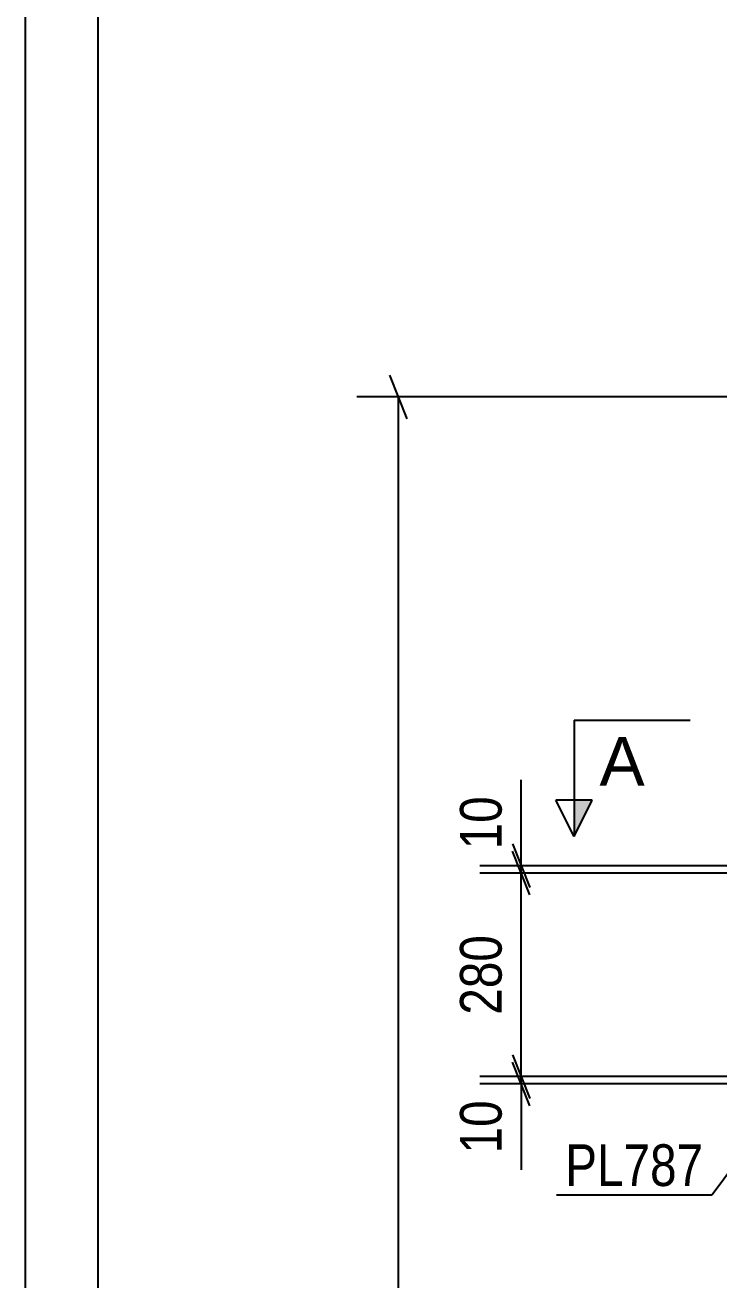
# Model space of a CAD drawing. Header units: millimetres. Extents: x 0 to 841, y 0 to 594.
# Drawn here: x 0 to 47.7, y 334.5 to 420.8 of the extents above; entities that cross this region are included whole.
import ezdxf

# ---------------------------------------------------------------- set-up
doc = ezdxf.new("R2010")
doc.units = ezdxf.units.MM
doc.styles.add('Arial', font='ARIAL.TTF', dxfattribs={"height": 0.2})
doc.styles.add('Arial Narrow', font='ARIALN.TTF', dxfattribs={"height": 0.2})

# ---------------------------------------------------------------- blocks, each defined once
blk = doc.blocks.new('Unknown-717051872-1130')
at = {"color": 5, "linetype": 'Continuous'}
for p, q in [((0, 594), (0, 0)), ((5, 589), (5, 5))]:
    blk.add_line(p, q, dxfattribs=at)
blk = doc.blocks.new('StraightDimension-717051872-4665 - 4397')
at = {"color": 7, "linetype": 'Continuous'}
for p, q in [((33.532, 349.961), (34.732, 346.961)), ((34.732, 346.461), (33.532, 349.461)), ((52.804, 348.461), (31.282, 348.461)), ((53.104, 347.961), (31.282, 347.961)), ((34.132, 347.961), (34.132, 348.461)), ((34.132, 347.961), (34.132, 342.054)), ((34.132, 347.961), (34.132, 342.054))]:
    blk.add_line(p, q, dxfattribs=at)
at = {"color": 0}
blk.add_wipeout([(33.382, 347.436), (29.182, 347.436), (29.182, 342.579), (33.382, 342.579)], dxfattribs=at)
at = {"color": 3, "style": 'Arial Narrow'}
blk.add_text('10', height=2.8633, rotation=90.00021, dxfattribs=at).set_placement((32.782, 343.179))
blk = doc.blocks.new('StraightDimension-717051872-4675 - 4397')
at = {"color": 7, "linetype": 'Continuous'}
for p, q in [((34.732, 360.961), (33.532, 363.961)), ((52.804, 362.461), (31.282, 362.461)), ((34.132, 348.461), (34.132, 362.461)), ((33.532, 349.961), (34.732, 346.961)), ((52.804, 348.461), (31.282, 348.461))]:
    blk.add_line(p, q, dxfattribs=at)
at = {"color": 0}
blk.add_wipeout([(33.382, 358.803), (29.182, 358.803), (29.182, 352.118), (33.382, 352.118)], dxfattribs=at)
at = {"color": 3, "style": 'Arial Narrow'}
blk.add_text('280', height=2.8633, rotation=90.00021, dxfattribs=at).set_placement((32.782, 352.718))
blk = doc.blocks.new('StraightDimension-717051872-4685 - 4397')
at = {"color": 7, "linetype": 'Continuous'}
for p, q in [((34.132, 362.961), (34.132, 368.867)), ((34.132, 362.961), (34.132, 368.867)), ((33.532, 364.461), (34.732, 361.461)), ((34.732, 360.961), (33.532, 363.961)), ((53.104, 362.961), (31.282, 362.961)), ((52.804, 362.461), (31.282, 362.461)), ((34.132, 362.461), (34.132, 362.961))]:
    blk.add_line(p, q, dxfattribs=at)
at = {"color": 0}
blk.add_wipeout([(33.382, 368.342), (29.182, 368.342), (29.182, 363.486), (33.382, 363.486)], dxfattribs=at)
at = {"color": 3, "style": 'Arial Narrow'}
blk.add_text('10', height=2.8633, rotation=90.00021, dxfattribs=at).set_placement((32.782, 364.086))
blk = doc.blocks.new('StraightDimension-717051872-4761 - 4397')
at = {"color": 7, "linetype": 'Continuous'}
for p, q in [((26.281, 393.695), (25.081, 396.695)), ((57.479, 395.195), (22.831, 395.195)), ((25.681, 188.307), (25.681, 395.195))]:
    blk.add_line(p, q, dxfattribs=at)
blk = doc.blocks.new('SectionMark-717051872-5012 - 4397')
at = {"linetype": 'Continuous'}
blk.add_hatch(color=6, dxfattribs=at).paths.add_polyline_path([(37.763, 367.461), (39.013, 367.461), (37.763, 364.961)])
at = {"color": 6, "linetype": 'Continuous'}
for p, q in [((37.763, 372.961), (45.763, 372.961)), ((37.763, 372.961), (37.763, 364.961)), ((37.763, 364.961), (36.513, 367.461)), ((39.013, 367.461), (36.513, 367.461)), ((37.763, 364.961), (39.013, 367.461))]:
    blk.add_line(p, q, dxfattribs=at)
at = {"color": 0, "linetype": 'Continuous'}
blk.add_wipeout([(42.623, 368.461), (42.623, 371.961), (39.513, 371.961), (39.513, 368.461)], dxfattribs=at)
at = {"color": 3, "linetype": 'Continuous', "style": 'Arial'}
blk.add_text('A', height=3.343, dxfattribs=at).set_placement((39.513, 368.461))
blk = doc.blocks.new('Mark-717051872-14898 - 4397')
at = {"color": 30, "linetype": 'Continuous'}
for p in [(53.879, 349.246), (36.558, 340.342)]:
    blk.add_line(p, (47.262, 340.342), dxfattribs=at)
at = {"color": 0}
blk.add_wipeout([(46.662, 340.942), (46.662, 343.942), (37.158, 343.942), (37.158, 340.942)], dxfattribs=at)
blk.add_wipeout([(46.662, 340.942), (46.662, 343.942), (37.158, 343.942), (37.158, 340.942)], dxfattribs=at)
at = {"color": 3, "style": 'Arial Narrow'}
blk.add_text('PL787', height=2.8633, dxfattribs=at).set_placement((37.158, 340.942))

msp = doc.modelspace()

# ---------------------------------------------------------------- block references
msp.add_blockref('Unknown-717051872-1130', (0, 0))

# ---------------------------------------------------------------- next in the draw order: block references
msp.add_blockref('StraightDimension-717051872-4665 - 4397', (0, 0))

# ---------------------------------------------------------------- next in the draw order: block references
msp.add_blockref('StraightDimension-717051872-4675 - 4397', (0, 0))

# ---------------------------------------------------------------- next in the draw order: block references
msp.add_blockref('StraightDimension-717051872-4685 - 4397', (0, 0))

# ---------------------------------------------------------------- next in the draw order: block references
msp.add_blockref('StraightDimension-717051872-4761 - 4397', (0, 0))

# ---------------------------------------------------------------- next in the draw order: block references
for name in ['SectionMark-717051872-5012 - 4397', 'Mark-717051872-14898 - 4397']:
    msp.add_blockref(name, (0, 0))

doc.saveas('drawing.dxf')
